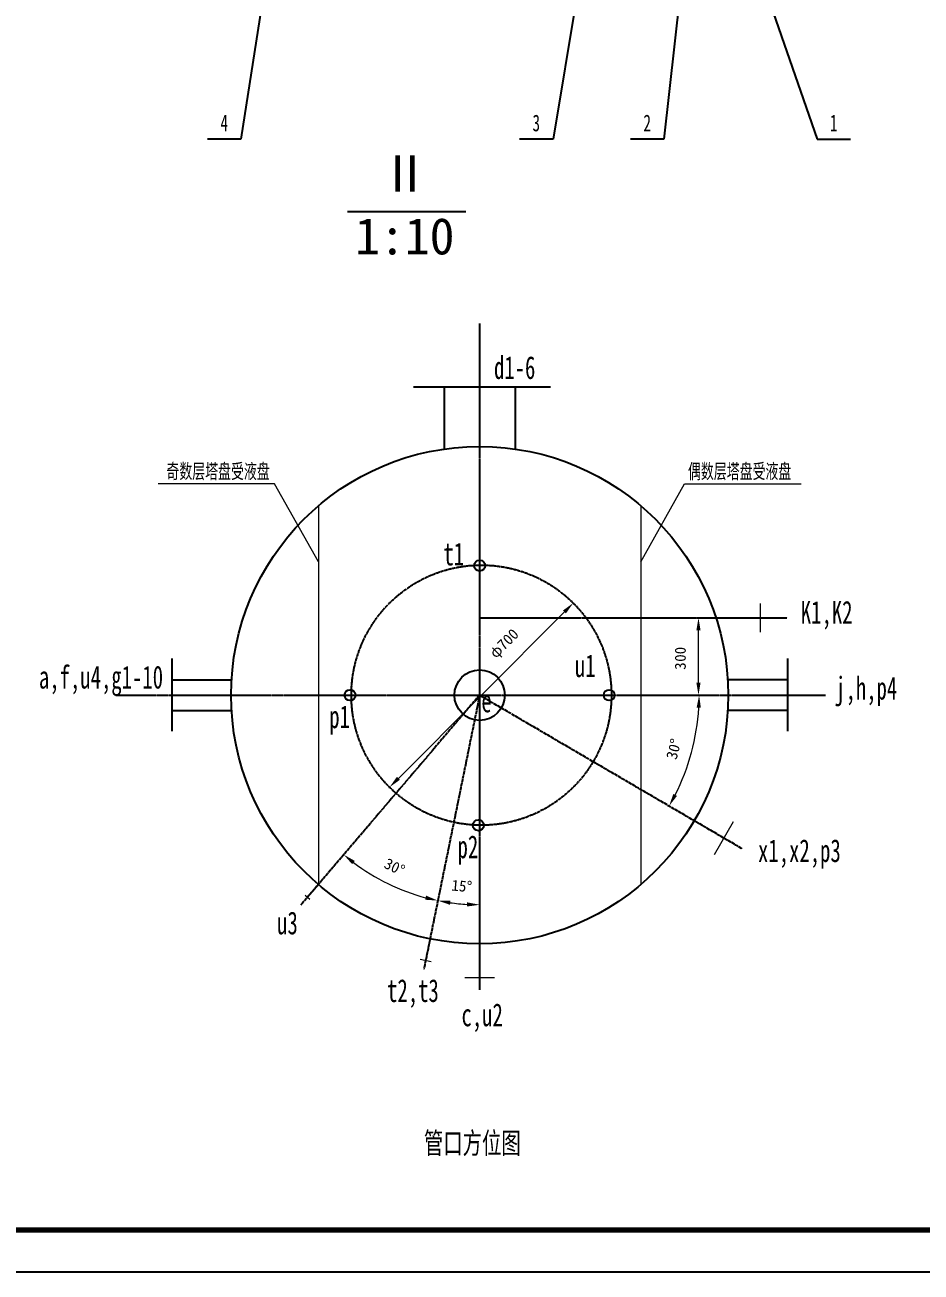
# Model space of a CAD drawing. Header units: millimetres. Extents: x -23892 to 57527, y -540 to 34444.
# Drawn here: x 6503 to 15013, y -540 to 11298 of the extents above; entities that cross this region are included whole.
import ezdxf

# ---------------------------------------------------------------- set-up
doc = ezdxf.new("R2010")
doc.units = ezdxf.units.MM
doc.linetypes.add('EB_DASHDOT', pattern=[39, 30, -3, 3, -3])
doc.layers.get('0').update_dxf_attribs({"lineweight": 0})
for name, color, linetype, lineweight in [('CAXA0', 7, 'Continuous', 70), ('CAXA1', 1, 'EB_DASHDOT', 25), ('CAXA3', 7, 'Continuous', 25), ('CAXA4', 3, 'Continuous', 25)]:
    doc.layers.add(name, color=color, linetype=linetype, lineweight=lineweight)
doc.styles.get("Standard").update_dxf_attribs({"font": ''})
doc.styles.add('TextStyle9', font='', dxfattribs={"width": 0.647801})
doc.styles.add('UserTxtStyle1', font='', dxfattribs={"width": 0.667})
doc.styles.add('UserTxtStyle5', font='', dxfattribs={"width": 0.667})
doc.styles.get('Standard').set_extended_font_data('FangSong')
doc.styles.get('TextStyle9').set_extended_font_data('FangSong')
doc.styles.get('UserTxtStyle1').set_extended_font_data('FangSong')
doc.styles.get('UserTxtStyle5').set_extended_font_data('FangSong')

msp = doc.modelspace()

# ---------------------------------------------------------------- linework, layer by layer
for p, q in [((8874.3126, 6943.6272), (7766.6219, 6943.6272)), ((9289.3825, 6200.2551), (8874.3126, 6943.6272)), ((12352.1223, 6200.2551), (12767.1922, 6943.6272)), ((12767.1922, 6943.6272), (13874.8829, 6943.6272)), ((9289.3825, 6732.5757), (9289.3825, 3139.9712)), ((12352.1223, 6732.5757), (12352.1223, 3139.9712)), ((13488.7568, 5534.1087), (13488.7568, 5807.0545)), ((13064.0952, 5670.5816), (13488.7568, 5670.5816)), ((12858.8769, 3745.541), (13141.5761, 3580.3799)), ((13052.5124, 3422.6967), (13230.6397, 3738.063)), ((9289.3825, 3139.9712), (9185.7563, 3018.5799)), ((9164.2381, 3036.949), (9207.2745, 3000.2109)), ((10349.805, 2623.2659), (10308.2931, 2419.3844)), ((10820.7524, 2575.8084), (10820.7524, 2257.2281)), ((10256.2523, 2429.9804), (10360.3339, 2408.7885)), ((10680.0338, 2257.2281), (10961.471, 2257.2281))]:
    msp.add_line(p, q)
at = {"color": 2}
for p, q in [((10049.1192, 4146.6379), (11625.7055, 5725.909)), ((12755.8314, 5670.5816), (12946.3202, 5670.5816)), ((12898.7282, 5055.2536), (12898.7282, 5551.6014)), ((12807.1283, 4936.2735), (12946.3202, 4936.2735))]:
    msp.add_line(p, q, dxfattribs=at)
for radius, start, end in [(2084.1842, 332.97656645, 356.72870206), (1989.7953, 232.97612119, 255.06489861), (1989.7953, 261.91794299, 266.57347781)]:
    msp.add_arc((10820.7524, 4936.2735), radius, start, end, dxfattribs=at)
for points in [[(11611.6716, 5739.919), (11639.7394, 5711.899), (11709.7656, 5810.1122)], [(12878.8981, 5551.6014), (12918.5582, 5551.6014), (12898.7282, 5670.5816)], [(12878.8981, 5055.2536), (12918.5582, 5055.2536), (12898.7282, 4936.2735)], [(12881.7186, 4817.9078), (12921.3625, 4816.7757), (12904.9366, 4936.2735)], [(10035.0853, 4160.6479), (10063.1531, 4132.6279), (9965.0591, 4062.4347)], [(12694.7876, 3979.8038), (12659.9864, 3998.8246), (12620.3245, 3884.9104)], [(9610.1929, 3332.1836), (9635.0101, 3363.1194), (9529.794, 3422.1032)], [(10312.4684, 3033.0011), (10303.3973, 2994.3924), (10423.7591, 2986.4833)], [(10537.6311, 2946.7004), (10544.3784, 2985.7823), (10423.7591, 2986.4833)], [(10702.4183, 2969.8566), (10701.2325, 2930.2143), (10820.7524, 2946.4782)]]:
    msp.add_solid(points, dxfattribs=at)
at = {"layer": 'CAXA0', "color": 0, "linetype": 'Continuous', "lineweight": 25}
for p, q in [((12254.819, 14619.3985), (11517.4461, 10212.6947)), ((9055.4401, 13442.8425), (8554.2813, 10212.6947)), ((12917.0063, 13350.1494), (12571.0387, 10212.6947)), ((12989.5571, 13210.7707), (14024.6344, 10212.6947)), ((8554.2813, 10212.6947), (8237.0009, 10212.6947)), ((11517.4461, 10212.6947), (11200.1656, 10212.6947)), ((12571.0387, 10212.6947), (12253.7582, 10212.6947)), ((14024.6344, 10212.6947), (14341.9149, 10212.6947))]:
    msp.add_line(p, q, dxfattribs=at)
at = {"layer": 'CAXA0', "linetype": 'Continuous', "lineweight": 70}
msp.add_line((23791.9295, -143.159), (1621.9579, -143.159), dxfattribs=at)
at = {"layer": 'CAXA1', "color": 1, "linetype": 'EB_DASHDOT', "lineweight": 25}
for p, q in [((10820.7524, 8465.1708), (10820.7524, 2139.9465)), ((10820.7524, 5670.5816), (13741.9959, 5670.5816)), ((7366.9136, 4936.2735), (14107.1346, 4936.2735))]:
    msp.add_line(p, q, dxfattribs=at)
at = {"layer": 'CAXA1'}
for q in [(9121.4232, 2943.1233), (10291.3085, 2335.9668), (13309.9064, 3482.0363)]:
    msp.add_line((10820.7524, 4936.2735), q, dxfattribs=at)
at = {"layer": 'CAXA1', "color": 1}
msp.add_circle((10837.4123, 4936.2735), 1234.7446, dxfattribs=at)
at = {"layer": 'CAXA3', "color": 7, "linetype": 'Continuous', "lineweight": 25}
for p, q in [((11494.5164, 7859.3719), (10193.9268, 7859.3719)), ((10482.7642, 7859.3719), (10482.7642, 7270.2681)), ((11158.7406, 7859.3719), (11158.7406, 7270.2681)), ((7897.6539, 5283.3775), (7897.6539, 4594.1757)), ((13743.8509, 5283.3775), (13743.8509, 4594.1757)), ((7897.6539, 5080.9649), (8464.7261, 5080.9649)), ((13743.8509, 5080.9649), (13176.7787, 5080.9649)), ((7897.6539, 4791.582), (8464.7261, 4791.582)), ((13743.8509, 4791.582), (13176.7787, 4791.582))]:
    msp.add_line(p, q, dxfattribs=at)
at = {"layer": 'CAXA3', "linetype": 'Continuous', "lineweight": 25}
msp.add_line((24188.5301, -539.7596), (630.4565, -539.7596), dxfattribs=at)
msp.add_circle((10820.7524, 4936.2735), 2360.4651, dxfattribs=at)
at = {"layer": 'CAXA3', "color": 7, "linetype": 'Continuous', "lineweight": 25}
for centre, radius in [((10820.7524, 6166.3589), 51.9968), ((10820.7524, 4936.2735), 239.3605), ((9590.667, 4936.2735), 51.9968), ((12050.8378, 4936.2735), 51.9968), ((10808.7516, 3701.6412), 51.9968)]:
    msp.add_circle(centre, radius, dxfattribs=at)
at = {"layer": 'CAXA4', "color": 3, "linetype": 'Continuous', "lineweight": 25}
msp.add_line((9566.5745, 9526.2368), (10691.1569, 9526.2368), dxfattribs=at)

# ---------------------------------------------------------------- texts
at = {"color": 2}
for s, height, rotation, p in [('φ700', 104.10765, 45.04874281, (10975.0603, 5278.2731)), ('00', 104.10765, 90, (12778.0169, 5253.0593)), ('3', 104.1076, 90, (12778.0169, 5176.9119)), ('30°', 104.10765, 74.85263425, (12689.2583, 4317.7728)), ('30°', 104.10765, 334.0205099, (9903.4671, 3302.1477)), ('15°', 104.10765, 354.71682648, (10550.0595, 3082.5081))]:
    msp.add_text(s, height=height, rotation=rotation, dxfattribs=at).set_placement(p)
at = {"layer": 'CAXA0', "color": 0, "linetype": 'Continuous', "lineweight": 25, "char_height": 158.640227, "attachment_point": 1, "style": 'UserTxtStyle5'}
for s, insert in [('\\fFangSong_GB2312|b0|i0|p34;4', (8359.4001, 10447.0608)), ('\\fFangSong_GB2312|b0|i0|p34;3', (11322.5649, 10447.0608)), ('\\fFangSong_GB2312|b0|i0|p34;2', (12376.1575, 10447.0608)), ('\\fFangSong_GB2312|b0|i0|p34;1', (14147.0337, 10447.0608))]:
    msp.add_mtext(s, dxfattribs=dict(at, insert=insert))
at = {"layer": 'CAXA4', "color": 3, "lineweight": 25}
for s, p in [('Ⅱ', (9876.0067, 9714.1264)), ('1:10', (9637.7737, 9119.7213))]:
    msp.add_text(s, height=347.0255, dxfattribs=at).set_placement(p)
for s, height, style, width, p in [('d1-6', 216.54391, 'UserTxtStyle1', 0.667, (10956.82, 7937.4736)), ('奇数层塔盘受液盘', 138.8102, 'TextStyle9', 0.647801, (7846.4864, 6992.1097)), ('偶数层塔盘受液盘', 138.8102, 'TextStyle9', 0.647801, (12799.3179, 6992.1097)), ('t1', 216.54391, 'UserTxtStyle1', 0.667, (10476.9254, 6168.516)), ('K1,K2', 216.54391, 'UserTxtStyle1', 0.667, (13870.2884, 5614.7337)), ('a,f,u4,g1-10', 216.543909, 'UserTxtStyle1', 0.667, (6635.6099, 4999.1772)), ('u1', 216.54391, 'UserTxtStyle1', 0.667, (11725.5664, 5107.8247)), ('j,h,p4', 216.54391, 'UserTxtStyle1', 0.667, (14196.6975, 4894.4155)), ('e', 216.5439, 'UserTxtStyle1', 0.667, (10837.4123, 4773.6362)), ('p1', 216.54391, 'UserTxtStyle1', 0.667, (9392.8396, 4623.2749)), ('p2', 216.54391, 'UserTxtStyle1', 0.667, (10610.9243, 3388.6427)), ('x1,x2,p3', 216.54391, 'UserTxtStyle1', 0.667, (13464.0868, 3352.0392)), ('u3', 216.54391, 'UserTxtStyle1', 0.667, (8897.5997, 2665.8674)), ('t2,t3', 216.54391, 'UserTxtStyle1', 0.667, (9941.5831, 2023.795)), ('c,u2', 216.54391, 'UserTxtStyle1', 0.667, (10648.2794, 1793.719)), ('管口方位图', 202.26629, 'UserTxtStyle1', 0.667, (10291.3927, 583.6476))]:
    msp.add_text(s, height=height, dxfattribs=dict(at, style=style, width=width)).set_placement(p)

doc.saveas('drawing.dxf')
